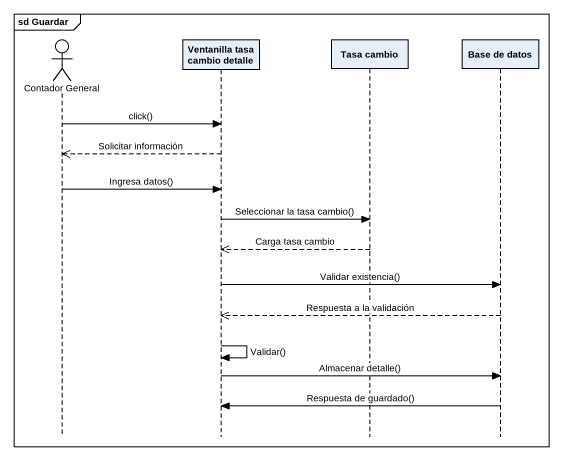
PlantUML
@startuml
mainframe sd Guardar
hide footbox
actor "Contador General" as Contador_General
participant "Ventanilla tasa cambio detalle" as Ventanilla_tasa_cambio
participant "Tasa cambio" as Tasa_cambio
participant "Base de datos" as Base_de_datos

Contador_General -> Ventanilla_tasa_cambio : click()
Ventanilla_tasa_cambio -->> Contador_General : Solicitar información
Contador_General -> Ventanilla_tasa_cambio : Ingresa datos()
Ventanilla_tasa_cambio -> Tasa_cambio : Seleccionar la tasa cambio()
Tasa_cambio -->> Ventanilla_tasa_cambio : Carga tasa cambio
Ventanilla_tasa_cambio -> Base_de_datos : Validar existencia()
Base_de_datos -->> Ventanilla_tasa_cambio : Respuesta a la validación
Ventanilla_tasa_cambio -> Ventanilla_tasa_cambio : Validar()
Ventanilla_tasa_cambio -> Base_de_datos : Almacenar detalle()
Base_de_datos -> Ventanilla_tasa_cambio : Respuesta de guardado()
@enduml
